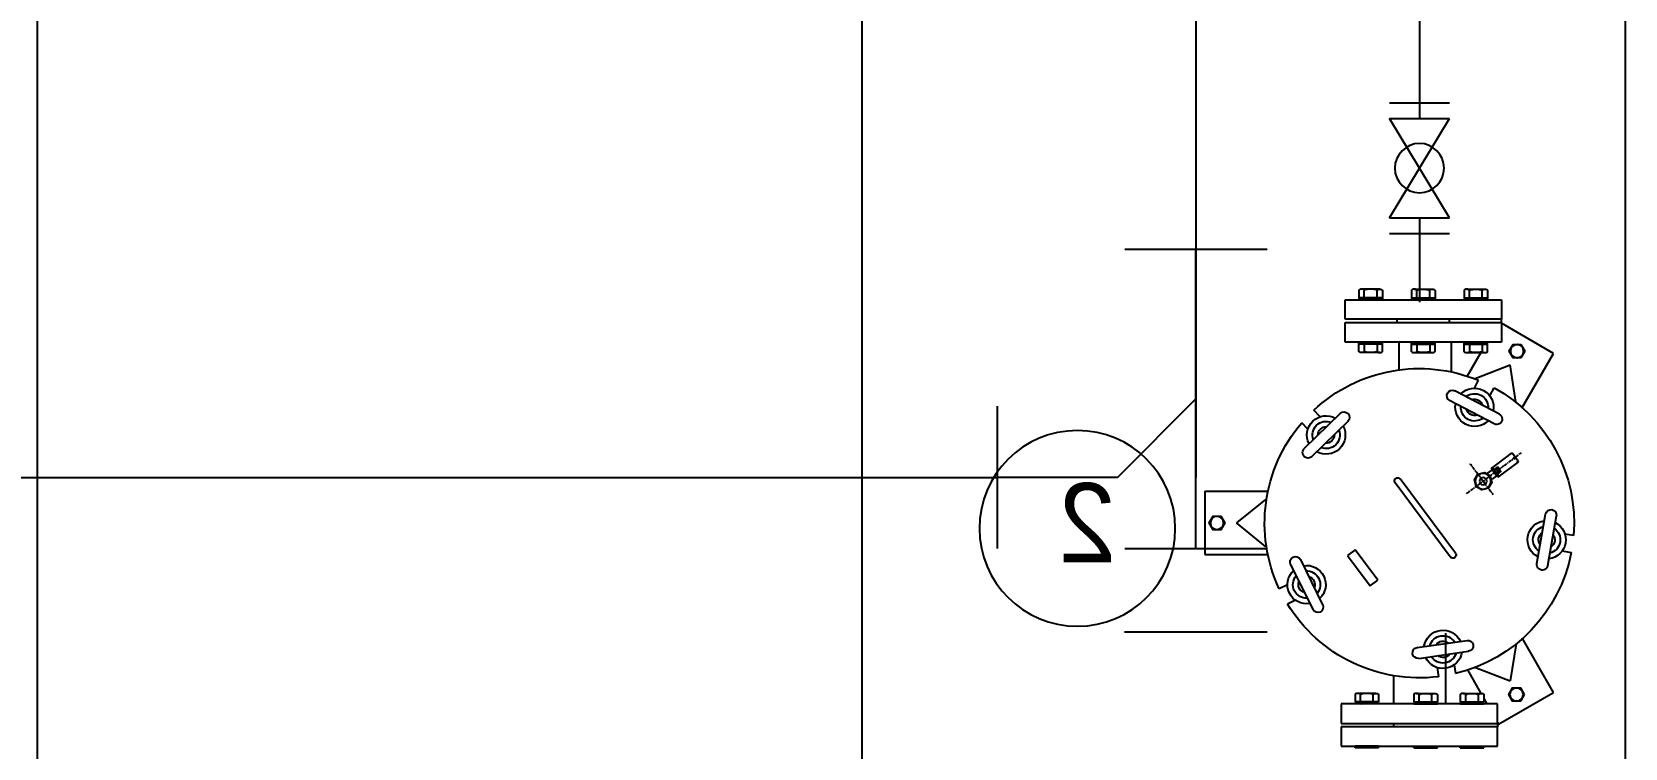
# Model space of a CAD drawing. Header units: millimetres. Extents: x 98929 to 11941380, y 952 to 54154.
# Drawn here: x 112983 to 114580, y 34198 to 34915 of the extents above; entities that cross this region are included whole.
import ezdxf

# ---------------------------------------------------------------- set-up
doc = ezdxf.new("R2010")
doc.units = ezdxf.units.MM
doc.linetypes.add('CENTER', pattern=[2, 1.25, -0.25, 0.25, -0.25])
for name, color, linetype in [('CENTER', 8, 'CENTER'), ('pipe', 3, 'Continuous'), ('SD', 4, 'Continuous'), ('오배수', 6, 'Continuous'), ('장비', 8, 'Continuous')]:
    doc.layers.add(name, color=color, linetype=linetype)
doc.layers.add('Library', color=210, linetype='Continuous', plot=False)
doc.styles.add('울릉도B', font='HYWULM.TTF')

# ---------------------------------------------------------------- blocks, each defined once
blk = doc.blocks.new('A$C656D1D9F')
at = {"layer": 'SD', "color": 2}
for p, q in [((0, 63.73), (0, 135.1)), ((150, 63.73), (150, 135.1)), ((0, 0), (71.37, 0))]:
    blk.add_line(p, q, dxfattribs=at)
blk = doc.blocks.new('A$C33070B98')
at = {"layer": 'SD', "color": 0}
for p, q in [((71.4, 300, -254.6), (71.4, 0, -254.6)), ((71.4, 150, -254.6), (150, 228.6, -254.6)), ((150, 228.6, -254.6), (270.2, 228.6, -254.6))]:
    blk.add_line(p, q, dxfattribs=at)
blk.add_circle((71.4, 228.6, -254.6), 0.00321, dxfattribs=at)
at = {"layer": 'pipe', "color": 4, "extrusion": (0, 0, -1), "xscale": 2, "yscale": 2, "zscale": -2, "rotation": 270}
blk.add_blockref('A$C656D1D9F', (-270.2, 300, 254.6), dxfattribs=at)
blk = doc.blocks.new('BA-8E')
for p, q in [((-6, 43), (-6, 42.5)), ((-6, 42.5), (-6, 15.5)), ((-6, 42.5), (-4.6, 42.5)), ((-5, 44), (5, 44)), ((-2, 42.5), (1.4, 42.5)), ((4.9, 42.5), (6, 42.5)), ((6, 43), (6, 42.5)), ((6, 42.5), (6, 15.5)), ((-3, 21.7), (-3, 17)), ((-2.7, 22), (2.7, 22)), ((-1.5, 22), (-1.5, 17.3)), ((1.5, 22), (1.5, 17.3)), ((3, 21.7), (3, 17)), ((-6, 17), (6, 17)), ((-6, 15.5), (6, 15.5)), ((-4, 15.5), (-4, 9.7)), ((-4, 15.2), (4, 15.2)), ((-3, 17.3), (3, 17.3)), ((4, 15.5), (4, 9.7)), ((6, 17), (6, 15.5))]:
    blk.add_line(p, q)
blk.add_lwpolyline([(9.6, 0), (6.8, 6.8), (0, 9.6), (-6.8, 6.8), (-9.6, 0), (-6.8, -6.8), (0, -9.6), (6.8, -6.8)], close=True)
for radius in [8.6, 4]:
    blk.add_circle((0, 0), radius)
for centre, radius, start, end in [((-5, 43), 1, 90, 180), ((5, 43), 1, 0, 90), ((-2.7, 21.7), 0.3, 90, 180), ((2.7, 21.7), 0.3, 360, 90), ((-8, 9.7), 4, 328.8254, 0), ((8, 9.7), 4, 180, 211.1746)]:
    blk.add_arc(centre, radius, start, end)
at = {"layer": 'CENTER'}
for p, q in [((0, 52), (0, -23.2)), ((-18.5, 0), (23.7, 0))]:
    blk.add_line(p, q, dxfattribs=at)
blk = doc.blocks.new('A$C31BA1A71')
at = {"layer": 'Library'}
blk.add_lwpolyline([(10.7, 24.6), (0, 18.5), (0, 6.2), (10.7, 0), (21.3, 6.2), (21.3, 18.5)], close=True, dxfattribs=at)
blk.add_circle((10.7, 12.3), 10.4, dxfattribs=at)
blk = doc.blocks.new('RO SYSTEM')
at = {"layer": '장비', "color": 5}
blk.add_line((-1250, 3000), (-1250, 0), dxfattribs=at)
at = {"layer": '장비', "color": 4}
for p, q in [((-485.3, 2227.1), (-485.3, 604.6)), ((340.3, 618), (340.3, 2219.5)), ((-1044, 2024.1), (-1044, 1905.7)), ((-1044, 1806), (-1044, 1721.4))]:
    blk.add_line(p, q, dxfattribs=at)
at = {"layer": '장비', "color": 0}
for p, q in [((-1014.1, 1921.3), (-1073.9, 1921.3)), ((-1014.1, 1790.4), (-1073.9, 1790.4))]:
    blk.add_line(p, q, dxfattribs=at)
at = {"layer": '장비'}
for p, q in [((-1073.9, 1806), (-1014.1, 1905.7)), ((-1014.1, 1905.7), (-1073.9, 1905.7)), ((-1014.1, 1806), (-1073.9, 1905.7)), ((-1014.1, 1806), (-1073.9, 1806)), ((-969.5, 1723.9), (-1126.1, 1723.9)), ((-1126.1, 1723.9), (-1126.1, 1704.3)), ((-1112.3, 1733.2), (-1112.3, 1726)), ((-1088.7, 1726), (-1112.3, 1726)), ((-1088.7, 1725.5), (-1112.3, 1725.5)), ((-1112.3, 1725.5), (-1112.3, 1723.9)), ((-1088.7, 1723.9), (-1112.3, 1723.9)), ((-1091.4, 1734.5), (-1109.6, 1734.5)), ((-1106.9, 1726), (-1106.9, 1733.2)), ((-1106.9, 1724.1), (-1102.8, 1725.4)), ((-1105.3, 1724.1), (-1101.2, 1725.4)), ((-1094.1, 1726), (-1094.1, 1733.2)), ((-1088.7, 1733.2), (-1088.7, 1726)), ((-1088.7, 1725.5), (-1088.7, 1723.9)), ((-1059.6, 1733.2), (-1059.6, 1726)), ((-1036, 1726), (-1059.6, 1726)), ((-1036, 1725.5), (-1059.6, 1725.5)), ((-1059.6, 1725.5), (-1059.6, 1723.9)), ((-1036, 1723.9), (-1059.6, 1723.9)), ((-1038.7, 1734.5), (-1056.9, 1734.5)), ((-1054.2, 1726), (-1054.2, 1733.2)), ((-1054.2, 1724.1), (-1050.1, 1725.4)), ((-1052.5, 1724.1), (-1048.5, 1725.4)), ((-1041.4, 1726), (-1041.4, 1733.2)), ((-1036, 1733.2), (-1036, 1726)), ((-1036, 1725.5), (-1036, 1723.9)), ((-1006.9, 1733.2), (-1006.9, 1726)), ((-1006.9, 1726), (-983.3, 1726)), ((-1006.9, 1725.5), (-983.3, 1725.5)), ((-1006.9, 1725.5), (-1006.9, 1723.9)), ((-1006.9, 1723.9), (-983.3, 1723.9)), ((-1004.2, 1734.5), (-986, 1734.5)), ((-1001.5, 1726), (-1001.5, 1733.2)), ((-990.4, 1724.1), (-994.4, 1725.4)), ((-988.8, 1724.1), (-992.8, 1725.4)), ((-988.7, 1726), (-988.7, 1733.2)), ((-983.3, 1733.2), (-983.3, 1726)), ((-983.3, 1725.5), (-983.3, 1723.9)), ((-969.5, 1704.3), (-969.5, 1723.9)), ((-1178.3, 1670.2), (-1126.1, 1700.5)), ((-1126.1, 1704.3), (-969.5, 1704.3)), ((-1126.1, 1701.1), (-1126.1, 1704.3)), ((-969.5, 1701.1), (-1126.1, 1701.1)), ((-1126.1, 1701.1), (-1126.1, 1681.5)), ((-1073.9, 1701.1), (-1073.9, 1704.3)), ((-1073.9, 1704.3), (-1021.7, 1704.3)), ((-1021.7, 1701.1), (-1021.7, 1704.3)), ((-969.5, 1681.5), (-969.5, 1701.1)), ((-1126.1, 1681.5), (-969.5, 1681.5)), ((-1112.3, 1679.9), (-1112.3, 1681.5)), ((-1088.7, 1681.5), (-1112.3, 1681.5)), ((-1088.7, 1679.9), (-1112.3, 1679.9)), ((-1088.7, 1679.4), (-1112.3, 1679.4)), ((-1112.3, 1672.2), (-1112.3, 1679.4)), ((-1110.6, 1679.9), (-1110.3, 1679.4)), ((-1106.9, 1681.3), (-1102.8, 1680.1)), ((-1106.9, 1679.4), (-1106.9, 1672.2)), ((-1105.3, 1681.3), (-1101.2, 1680.1)), ((-1094.1, 1679.4), (-1094.1, 1672.2)), ((-1088.7, 1679.9), (-1088.7, 1681.5)), ((-1088.7, 1672.2), (-1088.7, 1679.4)), ((-1076, 1651.6), (-1076, 1681.5)), ((-1073.9, 1681.5), (-1021.7, 1681.5)), ((-1059.6, 1679.9), (-1059.6, 1681.5)), ((-1036, 1681.5), (-1059.6, 1681.5)), ((-1036, 1679.9), (-1059.6, 1679.9)), ((-1036, 1679.4), (-1059.6, 1679.4)), ((-1059.6, 1672.2), (-1059.6, 1679.4)), ((-1054.2, 1681.3), (-1050.1, 1680.1)), ((-1054.2, 1679.4), (-1054.2, 1672.2)), ((-1052.5, 1681.3), (-1048.5, 1680.1)), ((-1041.4, 1679.4), (-1041.4, 1672.2)), ((-1036, 1679.9), (-1036, 1681.5)), ((-1036, 1672.2), (-1036, 1679.4)), ((-1023.8, 1653.7), (-1023.8, 1681.5)), ((-1006.9, 1679.9), (-1006.9, 1681.5)), ((-1006.9, 1681.5), (-983.3, 1681.5)), ((-1006.9, 1679.9), (-983.3, 1679.9)), ((-1006.9, 1679.4), (-983.3, 1679.4)), ((-1006.9, 1672.2), (-1006.9, 1679.4)), ((-1001.5, 1679.4), (-1001.5, 1672.2)), ((-990.4, 1681.3), (-994.4, 1680.1)), ((-988.8, 1681.3), (-992.8, 1680.1)), ((-988.7, 1679.4), (-988.7, 1672.2)), ((-983.3, 1679.9), (-983.3, 1681.5)), ((-983.3, 1672.2), (-983.3, 1679.4)), ((-1146.5, 1615.3), (-1178.3, 1670.2)), ((-1092.4, 1671), (-1109.6, 1671)), ((-1105.4, 1671), (-1091.6, 1647.2)), ((-1091.4, 1671), (-1092.4, 1671)), ((-1039.7, 1671), (-1056.9, 1671)), ((-1038.7, 1671), (-1039.6, 1671)), ((-1004.2, 1671), (-986, 1671)), ((-1140.5, 1621.7), (-1135, 1658.7)), ((-1099.9, 1645.1), (-1135, 1658.7)), ((-1124, 1609.3), (-1079.3, 1632.7)), ((-1114.6, 1627.5), (-1118.8, 1635.7)), ((-1099.1, 1635.3), (-1103.2, 1643.2)), ((-1118.9, 1599.6), (-1074.2, 1623)), ((-1109.1, 1617), (-1109.1, 1617.1)), ((-1093.7, 1625), (-1093.8, 1625.2)), ((-944.5, 1606.6), (-938, 1613.2)), ((-972.4, 1602.1), (-936.2, 1566.9)), ((-964.7, 1609.9), (-928.6, 1574.7)), ((-952.8, 1598.2), (-952.7, 1598.2)), ((-932.2, 1594.3), (-926, 1600.7)), ((-940.4, 1586), (-940.3, 1586.1)), ((-1080, 1470), (-1024.7, 1544.3)), ((-1074.9, 1466.2), (-1019.6, 1540.5)), ((-828.9, 1532.1), (-892.2, 1532.1)), ((-889.8, 1523.6), (-860.6, 1500.3)), ((-828.9, 1532.1), (-828.8, 1468.6)), ((-1172.5, 1457.6), (-1181.1, 1507.3)), ((-1161.7, 1459.5), (-1170.3, 1509.2)), ((-1189.7, 1489.3), (-1198.4, 1487.9)), ((-1178.2, 1491.3), (-1178.3, 1491.2)), ((-1050.1, 1499.6), (-1050.1, 1499.6)), ((-889.9, 1476.7), (-860.6, 1500.3)), ((-1187, 1472.2), (-1196.1, 1470.6)), ((-1175.3, 1474.1), (-1175.4, 1474.1)), ((-1002.2, 1442.9), (-979.5, 1473.4)), ((-979.5, 1473.4), (-971.8, 1467.7)), ((-828.8, 1468.6), (-892.1, 1468.6)), ((-971.8, 1467.7), (-994.6, 1437.2)), ((-924.7, 1463.5), (-947, 1418.3)), ((-914.9, 1458.7), (-937.2, 1413.5)), ((-994.6, 1437.2), (-1002.2, 1442.9)), ((-922.4, 1443.7), (-922.3, 1443.6)), ((-911.8, 1438.4), (-903.5, 1434.3)), ((-930.1, 1428.1), (-930, 1428.1)), ((-919.7, 1423), (-911.7, 1419)), ((-1070.1, 1389.9), (-1070.1, 1318.9)), ((-1178.3, 1330.2), (-1146.7, 1385.2)), ((-1140.7, 1379), (-1135, 1341.9)), ((-1041.7, 1375.4), (-1091.6, 1382.6)), ((-1043.3, 1364.5), (-1093.2, 1371.8)), ((-1078.8, 1358.1), (-1080.1, 1349.3)), ((-1077.1, 1369.6), (-1077.1, 1369.4)), ((-1059.9, 1367), (-1059.9, 1366.9)), ((-1100.2, 1355.5), (-1135, 1341.9)), ((-1091.7, 1353.6), (-1105.5, 1329.5)), ((-1061.6, 1355.3), (-1063, 1346.2)), ((-1017.9, 1346.7), (-1017.9, 1318.9)), ((-1123.2, 1298.6), (-1178.3, 1330.2)), ((-1108.5, 1328.2), (-1108.5, 1321)), ((-1087.6, 1329.5), (-1105.8, 1329.5)), ((-1103.1, 1321), (-1103.1, 1328.2)), ((-1090.3, 1321), (-1090.3, 1328.2)), ((-1084.9, 1328.2), (-1084.9, 1321)), ((-1061.9, 1328.2), (-1061.9, 1321)), ((-1041, 1329.5), (-1059.2, 1329.5)), ((-1056.5, 1321), (-1056.5, 1328.2)), ((-1043.7, 1321), (-1043.7, 1328.2)), ((-1038.3, 1328.2), (-1038.3, 1321)), ((-1003.1, 1328.2), (-1003.1, 1321)), ((-1000.4, 1329.5), (-982.2, 1329.5)), ((-997.7, 1321), (-997.7, 1328.2)), ((-984.9, 1321), (-984.9, 1328.2)), ((-979.5, 1328.2), (-979.5, 1321)), ((-1122.3, 1318.9), (-965.7, 1318.9)), ((-1122.3, 1299.3), (-1122.3, 1318.9)), ((-1108.5, 1324.2), (-1111.6, 1318.9)), ((-1084.9, 1321), (-1108.5, 1321)), ((-1084.9, 1320.5), (-1108.5, 1320.5)), ((-1108.5, 1320.5), (-1108.5, 1318.9)), ((-1084.9, 1318.9), (-1108.5, 1318.9)), ((-1103, 1319.1), (-1099, 1320.4)), ((-1101.4, 1319.1), (-1097.4, 1320.4)), ((-1084.9, 1320.5), (-1084.9, 1318.9)), ((-1070.1, 1318.9), (-1017.9, 1318.9)), ((-1038.3, 1321), (-1061.9, 1321)), ((-1038.3, 1320.5), (-1061.9, 1320.5)), ((-1061.9, 1320.5), (-1061.9, 1318.9)), ((-1038.3, 1318.9), (-1061.9, 1318.9)), ((-1056.4, 1319.1), (-1052.3, 1320.3)), ((-1054.8, 1319.1), (-1050.7, 1320.3)), ((-1038.3, 1320.5), (-1038.3, 1318.9)), ((-1003.1, 1321), (-979.5, 1321)), ((-1003.1, 1320.5), (-979.5, 1320.5)), ((-1003.1, 1320.5), (-1003.1, 1318.9)), ((-1003.1, 1318.9), (-979.5, 1318.9)), ((-986.6, 1319.1), (-990.6, 1320.4)), ((-985, 1319.1), (-989, 1320.4)), ((-979.5, 1320.5), (-979.5, 1318.9)), ((-965.7, 1318.9), (-965.7, 1299.3)), ((-1122.3, 1300.2), (-1123.2, 1298.6)), ((-965.7, 1299.3), (-1122.3, 1299.3)), ((-1122.3, 1299.3), (-1122.3, 1296.1)), ((-1122.3, 1296.1), (-965.7, 1296.1)), ((-1122.3, 1276.5), (-1122.3, 1296.1)), ((-1070.1, 1296.1), (-1017.9, 1296.1)), ((-1017.9, 1299.3), (-1017.9, 1296.1)), ((-965.7, 1296.1), (-965.7, 1276.5)), ((-965.7, 1276.5), (-1122.3, 1276.5)), ((-1108.5, 1274.9), (-1108.5, 1276.5)), ((-1084.9, 1276.5), (-1108.5, 1276.5)), ((-1084.9, 1274.9), (-1108.5, 1274.9)), ((-1103, 1276.3), (-1099, 1275.1)), ((-1101.4, 1276.3), (-1097.4, 1275.1)), ((-1084.9, 1274.9), (-1084.9, 1276.5)), ((-1061.9, 1274.9), (-1061.9, 1276.5)), ((-1038.3, 1276.5), (-1061.9, 1276.5)), ((-1038.3, 1274.9), (-1061.9, 1274.9)), ((-1056.4, 1276.3), (-1052.3, 1275.1)), ((-1054.8, 1276.3), (-1050.7, 1275.1)), ((-1038.3, 1274.9), (-1038.3, 1276.5)), ((-1003.1, 1274.9), (-1003.1, 1276.5)), ((-1003.1, 1276.5), (-979.5, 1276.5)), ((-1003.1, 1274.9), (-979.5, 1274.9)), ((-986.6, 1276.3), (-990.6, 1275.1)), ((-985, 1276.3), (-989, 1275.1)), ((-979.5, 1274.9), (-979.5, 1276.5))]:
    blk.add_line(p, q, dxfattribs=at)
for points in [[(-1106.9, 1733.2, 0.180912), (-1107.1, 1733.6, 0.10298), (-1107.7, 1734.1, 0.0625), (-1108.5, 1734.4, 0.048725), (-1109.6, 1734.5, 0.048725), (-1110.7, 1734.4, 0.0625), (-1111.5, 1734.1, 0.10298), (-1112.2, 1733.6, 0.180912), (-1112.3, 1733.2, 0.180912)], [(-1094.1, 1733.2, 0.287816), (-1094.3, 1733.5, 0.063192), (-1096, 1734.1, 0.028693), (-1097.9, 1734.4, 0.020666), (-1100.5, 1734.5, 0.020666), (-1103.2, 1734.4, 0.028693), (-1105.1, 1734.1, 0.063192), (-1106.7, 1733.5, 0.287816), (-1106.9, 1733.2, 0.287816)], [(-1094.1, 1733.2, -0.180912), (-1094, 1733.6, -0.10298), (-1093.3, 1734.1, -0.0625), (-1092.5, 1734.4, -0.048725), (-1091.4, 1734.5, -0.048725), (-1090.3, 1734.4, -0.0625), (-1089.5, 1734.1, -0.10298), (-1088.9, 1733.6, -0.180912), (-1088.7, 1733.2, -0.180912)], [(-1054.2, 1733.2, 0.180912), (-1054.4, 1733.6, 0.10298), (-1055, 1734.1, 0.0625), (-1055.8, 1734.4, 0.048725), (-1056.9, 1734.5, 0.048725), (-1058, 1734.4, 0.0625), (-1058.8, 1734.1, 0.10298), (-1059.4, 1733.6, 0.180912), (-1059.6, 1733.2, 0.180912)], [(-1041.4, 1733.2, 0.287816), (-1041.6, 1733.5, 0.063192), (-1043.3, 1734.1, 0.028693), (-1045.2, 1734.4, 0.020666), (-1047.8, 1734.5, 0.020666), (-1050.5, 1734.4, 0.028693), (-1052.4, 1734.1, 0.063192), (-1054, 1733.5, 0.287816), (-1054.2, 1733.2, 0.287816)], [(-1041.4, 1733.2, -0.180912), (-1041.3, 1733.6, -0.10298), (-1040.6, 1734.1, -0.0625), (-1039.8, 1734.4, -0.048725), (-1038.7, 1734.5, -0.048725), (-1037.6, 1734.4, -0.0625), (-1036.8, 1734.1, -0.10298), (-1036.2, 1733.6, -0.180912), (-1036, 1733.2, -0.180912)], [(-1001.5, 1733.2, 0.180912), (-1001.7, 1733.6, 0.10298), (-1002.3, 1734.1, 0.0625), (-1003.1, 1734.4, 0.048725), (-1004.2, 1734.5, 0.048725), (-1005.3, 1734.4, 0.0625), (-1006.1, 1734.1, 0.10298), (-1006.7, 1733.6, 0.180912), (-1006.9, 1733.2, 0.180912)], [(-1001.5, 1733.2, -0.287816), (-1001.3, 1733.5, -0.063192), (-999.6, 1734.1, -0.028693), (-997.8, 1734.4, -0.020666), (-995.1, 1734.5, -0.020666), (-992.5, 1734.4, -0.028693), (-990.6, 1734.1, -0.063192), (-988.9, 1733.5, -0.287816), (-988.7, 1733.2, -0.287816)], [(-988.7, 1733.2, -0.180912), (-988.6, 1733.6, -0.10298), (-987.9, 1734.1, -0.0625), (-987.1, 1734.4, -0.048725), (-986, 1734.5, -0.048725), (-984.9, 1734.4, -0.0625), (-984.1, 1734.1, -0.10298), (-983.5, 1733.6, -0.180912), (-983.3, 1733.2, -0.180912)], [(-1106.9, 1672.2, -0.180912), (-1107.1, 1671.8, -0.10298), (-1107.7, 1671.3, -0.0625), (-1108.5, 1671.1, -0.048725), (-1109.6, 1671, -0.048725), (-1110.7, 1671.1, -0.0625), (-1111.5, 1671.3, -0.10298), (-1112.2, 1671.8, -0.180912), (-1112.3, 1672.2, -0.180912)], [(-1106.9, 1672.2, 0.287816), (-1106.7, 1671.9, 0.063192), (-1105.1, 1671.3, 0.028693), (-1103.2, 1671.1, 0.020666), (-1100.5, 1671, 0.020666), (-1097.9, 1671.1, 0.028693), (-1096, 1671.3, 0.063192), (-1094.3, 1671.9, 0.287816), (-1094.1, 1672.2, 0.287816)], [(-1094.1, 1672.2, 0.050041), (-1094.1, 1672.1, 0.050041)], [(-1094.1, 1672.2, -0.096099), (-1094.1, 1672.1, -0.096099)], [(-1088.7, 1672.2, -0.180912), (-1088.9, 1671.8, -0.10298), (-1089.5, 1671.3, -0.0625), (-1090.3, 1671, -0.048725), (-1091.4, 1670.9, -0.048725), (-1092.5, 1671, -0.0625), (-1093.3, 1671.3, -0.10298), (-1094, 1671.8, -0.180912), (-1094.1, 1672.2, -0.180912)], [(-1054.2, 1672.2, -0.180912), (-1054.4, 1671.8, -0.10298), (-1055, 1671.3, -0.0625), (-1055.8, 1671.1, -0.048725), (-1056.9, 1671, -0.048725), (-1058, 1671.1, -0.0625), (-1058.8, 1671.3, -0.10298), (-1059.4, 1671.8, -0.180912), (-1059.6, 1672.2, -0.180912)], [(-1054.2, 1672.2, 0.287816), (-1054, 1671.9, 0.063192), (-1052.4, 1671.3, 0.028693), (-1050.5, 1671.1, 0.020666), (-1047.8, 1671, 0.020666), (-1045.2, 1671.1, 0.028693), (-1043.3, 1671.3, 0.063192), (-1041.6, 1671.9, 0.287816), (-1041.4, 1672.2, 0.287816)], [(-1041.4, 1672.2, 0.050041), (-1041.4, 1672.1, 0.050041)], [(-1041.4, 1672.2, -0.096099), (-1041.4, 1672.1, -0.096099)], [(-1036, 1672.2, -0.180912), (-1036.2, 1671.8, -0.10298), (-1036.8, 1671.3, -0.0625), (-1037.6, 1671, -0.048725), (-1038.7, 1670.9, -0.048725), (-1039.8, 1671, -0.0625), (-1040.6, 1671.3, -0.10298), (-1041.2, 1671.8, -0.180912), (-1041.4, 1672.2, -0.180912)], [(-1001.5, 1672.2, -0.180912), (-1001.7, 1671.8, -0.10298), (-1002.3, 1671.3, -0.0625), (-1003.1, 1671.1, -0.048725), (-1004.2, 1671, -0.048725), (-1005.3, 1671.1, -0.0625), (-1006.1, 1671.3, -0.10298), (-1006.7, 1671.8, -0.180912), (-1006.9, 1672.2, -0.180912)], [(-1001.5, 1672.2, 0.287816), (-1001.3, 1671.9, 0.063192), (-999.6, 1671.3, 0.028693), (-997.8, 1671.1, 0.020666), (-995.1, 1671, 0.020666), (-992.5, 1671.1, 0.028693), (-990.6, 1671.3, 0.063192), (-988.9, 1671.9, 0.287816), (-988.7, 1672.2, 0.287816)], [(-988.7, 1672.2, 0.180912), (-988.6, 1671.8, 0.10298), (-987.9, 1671.3, 0.0625), (-987.1, 1671.1, 0.048725), (-986, 1671, 0.048725), (-984.9, 1671.1, 0.0625), (-984.1, 1671.3, 0.10298), (-983.5, 1671.8, 0.180912), (-983.3, 1672.2, 0.180912)], [(-1103.1, 1328.2, 0.180912), (-1103.3, 1328.6, 0.10298), (-1103.9, 1329.1, 0.0625), (-1104.7, 1329.4, 0.048725), (-1105.8, 1329.5, 0.048725), (-1106.9, 1329.4, 0.0625), (-1107.7, 1329.1, 0.10298), (-1108.3, 1328.6, 0.180912), (-1108.5, 1328.2, 0.180912)], [(-1090.3, 1328.2, 0.287816), (-1090.5, 1328.5, 0.063192), (-1092.2, 1329.1, 0.028693), (-1094.1, 1329.4, 0.020666), (-1096.7, 1329.5, 0.020666), (-1099.4, 1329.4, 0.028693), (-1101.2, 1329.1, 0.063192), (-1102.9, 1328.5, 0.287816), (-1103.1, 1328.2, 0.287816)], [(-1090.3, 1328.2, -0.180912), (-1090.1, 1328.6, -0.10298), (-1089.5, 1329.1, -0.0625), (-1088.7, 1329.4, -0.048725), (-1087.6, 1329.5, -0.048725), (-1086.5, 1329.4, -0.0625), (-1085.7, 1329.1, -0.10298), (-1085.1, 1328.6, -0.180912), (-1084.9, 1328.2, -0.180912)], [(-1056.5, 1328.2, 0.180912), (-1056.6, 1328.6, 0.10298), (-1057.3, 1329.1, 0.0625), (-1058.1, 1329.3, 0.048725), (-1059.2, 1329.5, 0.048725), (-1060.3, 1329.3, 0.0625), (-1061.1, 1329.1, 0.10298), (-1061.7, 1328.6, 0.180912), (-1061.9, 1328.2, 0.180912)], [(-1043.7, 1328.2, 0.287816), (-1043.9, 1328.5, 0.063192), (-1045.5, 1329.1, 0.028693), (-1047.4, 1329.3, 0.020666), (-1050.1, 1329.5, 0.020666), (-1052.7, 1329.3, 0.028693), (-1054.6, 1329.1, 0.063192), (-1056.3, 1328.5, 0.287816), (-1056.5, 1328.2, 0.287816)], [(-1043.7, 1328.2, -0.180912), (-1043.5, 1328.6, -0.10298), (-1042.9, 1329.1, -0.0625), (-1042.1, 1329.3, -0.048725), (-1041, 1329.5, -0.048725), (-1039.9, 1329.3, -0.0625), (-1039.1, 1329.1, -0.10298), (-1038.4, 1328.6, -0.180912), (-1038.3, 1328.2, -0.180912)], [(-997.7, 1328.2, 0.180912), (-997.9, 1328.6, 0.10298), (-998.5, 1329.1, 0.0625), (-999.3, 1329.4, 0.048725), (-1000.4, 1329.5, 0.048725), (-1001.5, 1329.4, 0.0625), (-1002.3, 1329.1, 0.10298), (-1002.9, 1328.6, 0.180912), (-1003.1, 1328.2, 0.180912)], [(-997.7, 1328.2, -0.287816), (-997.5, 1328.5, -0.063192), (-995.8, 1329.1, -0.028693), (-993.9, 1329.4, -0.020666), (-991.3, 1329.5, -0.020666), (-988.7, 1329.4, -0.028693), (-986.8, 1329.1, -0.063192), (-985.1, 1328.5, -0.287816), (-984.9, 1328.2, -0.287816)], [(-984.9, 1328.2, -0.180912), (-984.7, 1328.6, -0.10298), (-984.1, 1329.1, -0.0625), (-983.3, 1329.4, -0.048725), (-982.2, 1329.5, -0.048725), (-981.1, 1329.4, -0.0625), (-980.3, 1329.1, -0.10298), (-979.7, 1328.6, -0.180912), (-979.5, 1328.2, -0.180912)]]:
    blk.add_lwpolyline(points, format="xyb", dxfattribs=at)
for points in [[(-1149.5, 1672.4), (-1145.6, 1665.7), (-1137.8, 1665.7), (-1133.9, 1672.4), (-1137.8, 1679.2), (-1145.6, 1679.2)], [(-1149, 1328.4), (-1145.1, 1321.7), (-1137.3, 1321.7), (-1133.4, 1328.4), (-1137.3, 1335.2), (-1145.1, 1335.2)]]:
    blk.add_lwpolyline(points, close=True, dxfattribs=at)
for centre, radius in [((-1044, 1855.8), 24.7), ((-1141.7, 1672.4), 6.6), ((-1141.2, 1328.4), 6.6)]:
    blk.add_circle(centre, radius, dxfattribs=at)
at = {"layer": '장비', "color": 1}
blk.add_circle((-701.3, 1494.8), 98.1, dxfattribs=at)
at = {"layer": '장비'}
for centre, radius, start, end in [((-1043.9, 1500), 155, 46.9191, 112.4992), ((-1043.9, 1500), 155, 118.9191, 184.4992), ((-1099.1, 1616.1), 19.2, 44.3613, 191.1582), ((-1099.1, 1616.1), 13.7, 51.3379, 184.1815), ((-1076.8, 1627.9), 5.48, 297.7597, 117.7597), ((-1099.1, 1616.1), 19.2, 224.3613, 11.1582), ((-1099.1, 1616.1), 13.7, 231.3379, 4.1815), ((-1099.1, 1616.1), 8.22, 69.57, 165.9494), ((-1099.1, 1616.1), 8.22, 249.57, 345.9494), ((-1121.4, 1604.4), 5.48, 117.7597, 297.7597), ((-968.5, 1606), 5.48, 45.7597, 225.7597), ((-950.5, 1588.4), 19.2, 152.3613, 299.1582), ((-950.5, 1588.4), 19.2, 332.3613, 119.1582), ((-950.5, 1588.4), 13.7, 339.3379, 112.1815), ((-950.5, 1588.4), 8.22, 357.57, 93.9494), ((-1043.9, 1500), 155, 334.9191, 40.4992), ((-950.5, 1588.4), 13.7, 159.3379, 292.1815), ((-950.5, 1588.4), 8.22, 177.57, 273.9494), ((-932.4, 1570.8), 5.48, 225.7597, 45.7597), ((-1022.1, 1542.4), 3.17, 323.3168, 143.3168), ((-1171.4, 1483.4), 19.2, 116.3613, 263.1582), ((-1175.7, 1508.2), 5.48, 9.7597, 189.7597), ((-1171.4, 1483.4), 19.2, 296.3613, 83.1582), ((-1171.4, 1483.4), 13.7, 123.3379, 256.1815), ((-1171.4, 1483.4), 8.22, 141.57, 237.9494), ((-1171.4, 1483.4), 13.7, 303.3379, 76.1815), ((-1171.4, 1483.4), 8.22, 321.57, 57.9494), ((-1043.9, 1500), 155, 190.9191, 256.4992), ((-1077.5, 1468.1), 3.17, 143.3168, 323.3168), ((-1167.1, 1458.5), 5.48, 189.7597, 9.7597), ((-930.9, 1438.5), 19.2, 80.3613, 227.1582), ((-930.9, 1438.5), 19.2, 260.3613, 47.1582), ((-919.8, 1461.1), 5.48, 333.7597, 153.7597), ((-930.9, 1438.5), 13.7, 87.3379, 220.1815), ((-930.9, 1438.5), 8.22, 105.57, 201.9494), ((-930.9, 1438.5), 13.7, 267.3379, 40.1815), ((-930.9, 1438.5), 8.22, 285.57, 21.9494), ((-1043.9, 1500), 155, 262.9191, 328.4992), ((-942.1, 1415.9), 5.48, 153.7597, 333.7597), ((-1067.5, 1373.6), 19.2, 8.3613, 155.1582), ((-1092.4, 1377.2), 5.48, 81.7597, 261.7597), ((-1067.5, 1373.6), 13.7, 15.3379, 148.1815), ((-1067.5, 1373.6), 8.22, 33.57, 129.9494), ((-1042.5, 1370), 5.48, 261.7597, 81.7597), ((-1067.5, 1373.6), 19.2, 188.3613, 335.1582), ((-1067.5, 1373.6), 13.7, 195.3379, 328.1815), ((-1067.5, 1373.6), 8.22, 213.57, 309.9494)]:
    blk.add_arc(centre, radius, start, end, dxfattribs=at)
for name, p, xscale, yscale, zscale, rotation in [('BA-8E', (-1107.7, 1542.1), 0.9139776423553869, 0.9139776423553869, 0.9139544019755511, 53.31676417638032), ('A$C31BA1A71', (-833.3, 1493.5), 0.6343856444582343, 0.6343856444582343, 0.6343856444582343, 90)]:
    blk.add_blockref(name, p, dxfattribs=dict(at, xscale=xscale, yscale=yscale, zscale=zscale, rotation=rotation))
at = {"layer": '장비', "color": 1, "style": '울릉도B'}
blk.add_text('2', height=79.4, dxfattribs=at).set_placement((-740.2, 1460.8))

msp = doc.modelspace()

# ---------------------------------------------------------------- linework, layer by layer
at = {"layer": '오배수', "linetype": 'Continuous', "lineweight": -3}
for p, q in [((114149.6, 35771.5, 0), (114149.6, 34468.9, 0)), ((112512.5, 34468.9), (113950.8, 34468.9, 0))]:
    msp.add_line(p, q, dxfattribs=at)
at = {"layer": '오배수', "color": 2, "linetype": 'Continuous'}
msp.add_line((114078.2, 34314.1, 270.8), (114220.9, 34314.1, 270.8), dxfattribs=at)

# ---------------------------------------------------------------- block references
at = {"layer": '오배수', "linetype": 'Continuous', "rotation": 180.0000469373806}
msp.add_blockref('A$C33070B98', (114221, 34697.5, 254.6), dxfattribs=at)
at = {"layer": '장비', "lineweight": -3, "xscale": -1, "rotation": 4.693754025453244e-05}
msp.add_blockref('RO SYSTEM', (113329.6, 32923), dxfattribs=at)

doc.saveas('drawing.dxf')
